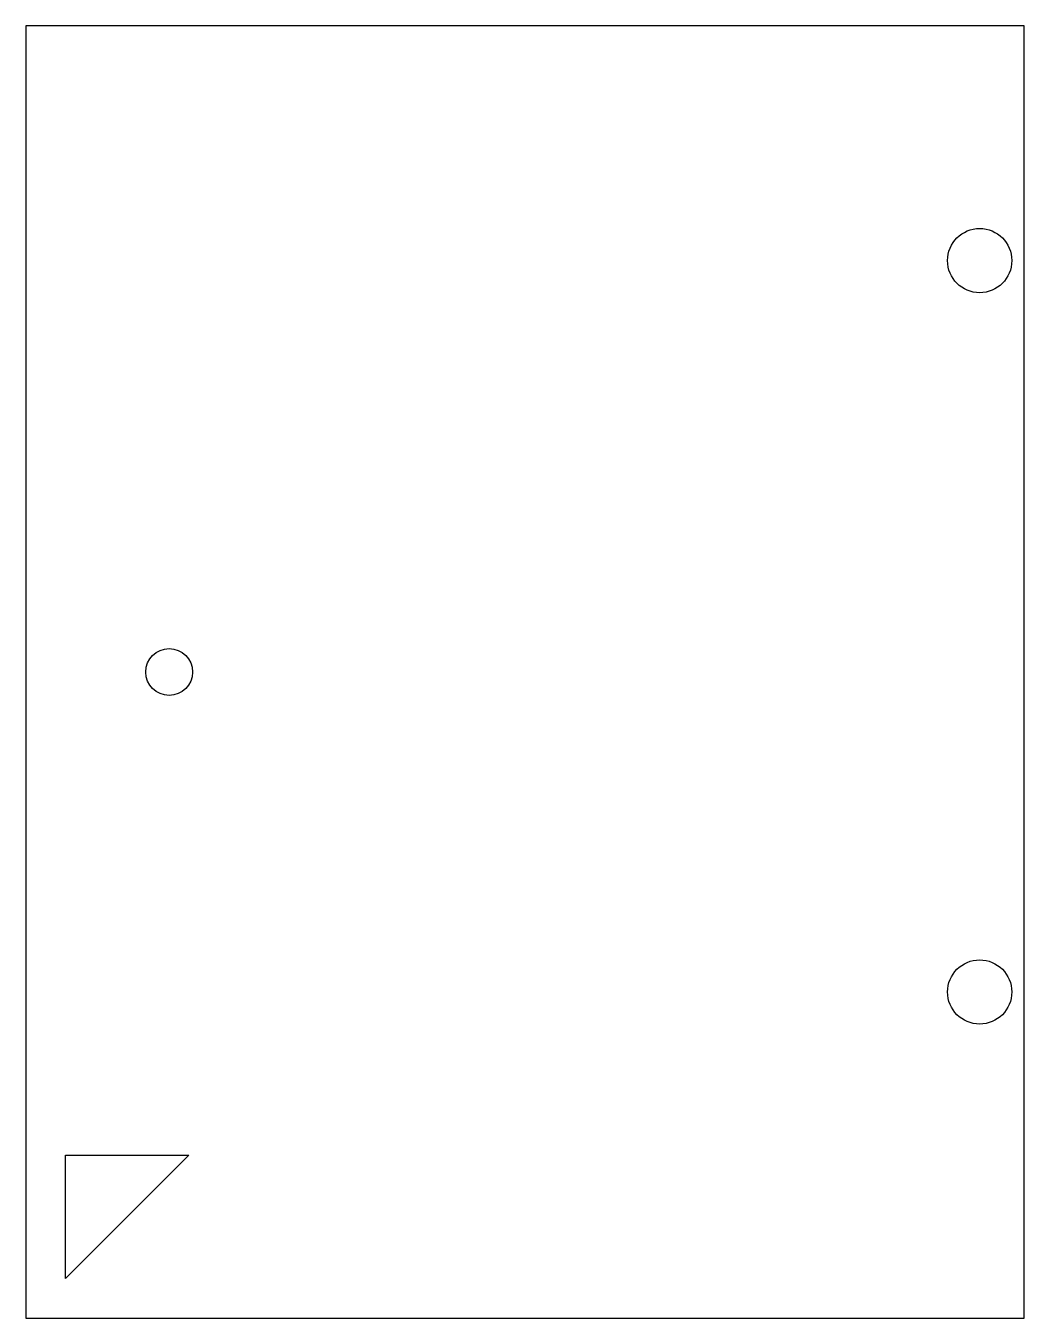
# Model space of a CAD drawing. Header units: millimetres. Extents: x 0 to 404, y 0 to 523.
import ezdxf

# ---------------------------------------------------------------- set-up
doc = ezdxf.new("R2010")
doc.units = ezdxf.units.MM
doc.layers.add('CUT', color=7, linetype='Continuous')

msp = doc.modelspace()

# ---------------------------------------------------------------- linework, layer by layer
at = {"layer": 'CUT'}
for points in [[(0, 0), (404, 0), (404, 523), (0, 523)], [(16, 66), (66, 66), (16, 16)]]:
    msp.add_lwpolyline(points, close=True, dxfattribs=at)
for centre, radius in [((386, 428), 13), ((58, 261.5), 9.5), ((386, 132), 13)]:
    msp.add_circle(centre, radius, dxfattribs=at)

doc.saveas('drawing.dxf')
